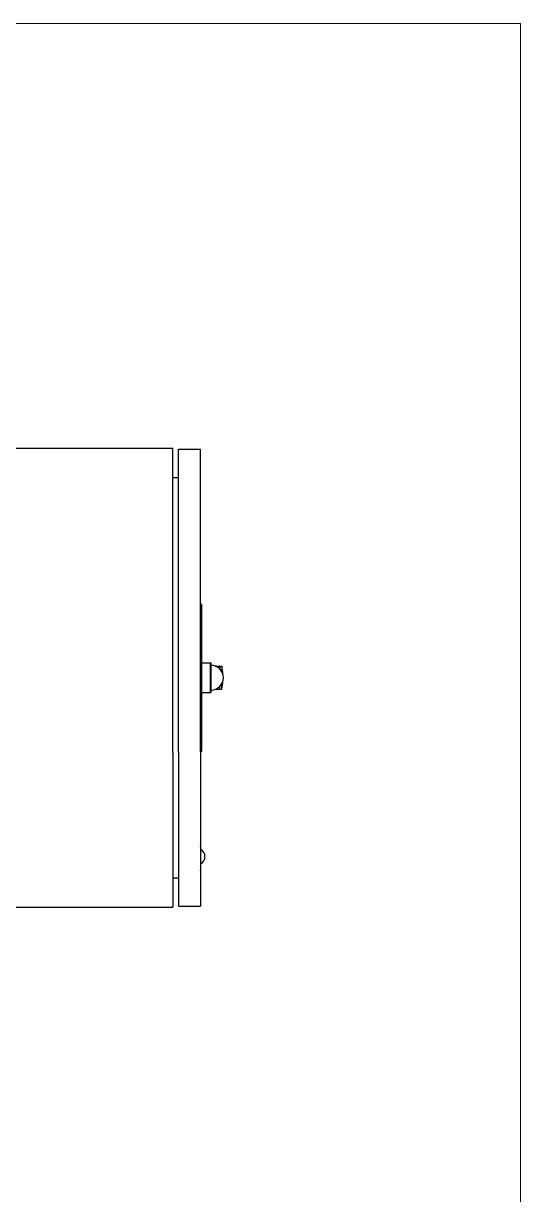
# Model space of a CAD drawing. Header units: millimetres. Extents: x 0 to 10987, y 0 to 7892.
# Drawn here: x 2419 to 2961, y 2551 to 3827 of the extents above; entities that cross this region are included whole.
import ezdxf

# ---------------------------------------------------------------- set-up
doc = ezdxf.new("R2010")
doc.units = ezdxf.units.MM
doc.layers.add('01_外形線', color=7, linetype='Continuous', lineweight=25)

msp = doc.modelspace()

# ---------------------------------------------------------------- linework, layer by layer
at = {"layer": '01_外形線'}
for p, q in [((2372.032, 3364.037), (2537.533, 3364.037)), ((2537.533, 3364.037), (2582.032, 3364.037)), ((2582.032, 3032.577), (2582.032, 3364.037)), ((2588.032, 3363.037), (2612.032, 3363.037)), ((2588.032, 3032.681), (2588.032, 3363.037)), ((2612.032, 3033.1), (2612.032, 3363.037)), ((2582.032, 3332.037), (2588.032, 3332.037)), ((2612.032, 3194.037), (2613.532, 3194.037)), ((2613.532, 3034.037), (2613.532, 3194.037)), ((2613.532, 3130.037), (2623.532, 3130.037)), ((2622.532, 3130.037), (2622.532, 3098.037)), ((2623.532, 3130.037), (2623.532, 3098.037)), ((2628.144, 3126.725), (2633.039, 3126.725)), ((2633.039, 3126.725), (2633.039, 3123.623)), ((2633.039, 3126.725), (2635.532, 3126.725)), ((2635.532, 3126.725), (2635.532, 3120.222)), ((2633.878, 3122.71), (2635.532, 3122.71)), ((2628.144, 3101.349), (2635.532, 3101.349)), ((2633.039, 3101.349), (2633.039, 3104.452)), ((2635.532, 3101.349), (2635.532, 3107.853)), ((2613.532, 3098.037), (2623.532, 3098.037)), ((2582.032, 3032.577), (2582.032, 2864.037)), ((2588.032, 3032.681), (2588.032, 2865.037)), ((2612.032, 3034.037), (2613.532, 3034.037)), ((2612.032, 3033.1), (2612.032, 2865.037)), ((2612.532, 2910.037), (2612.532, 2928.037)), ((2582.032, 2896.037), (2588.032, 2896.037)), ((2367.032, 2864.037), (2582.032, 2864.037)), ((2588.032, 2865.037), (2612.032, 2865.037))]:
    msp.add_line(p, q, dxfattribs=at)
for centre, radius, start, end in [((2623.532, 3114.037), 13.5, 270, 90), ((2555.54, 3114.037), 80.992, 2.810759, 9.012893), ((2555.54, 3114.037), 80.992, 350.987107, 357.189241), ((2608.282, 2932.037), 4.25, 331.927513, 28.072487), ((2608.032, 2919.037), 9, 300, 60), ((2608.282, 2906.037), 4.25, 331.927513, 28.072487)]:
    msp.add_arc(centre, radius, start, end, dxfattribs=at)
at = {"layer": 'Defpoints', "color": 3, "lineweight": 0}
msp.add_lwpolyline([(2960.7, 3826.869), (2960.7, 466.957), (601.096, 466.957), (601.096, 3826.869)], close=True, dxfattribs=at)

doc.saveas('drawing.dxf')
